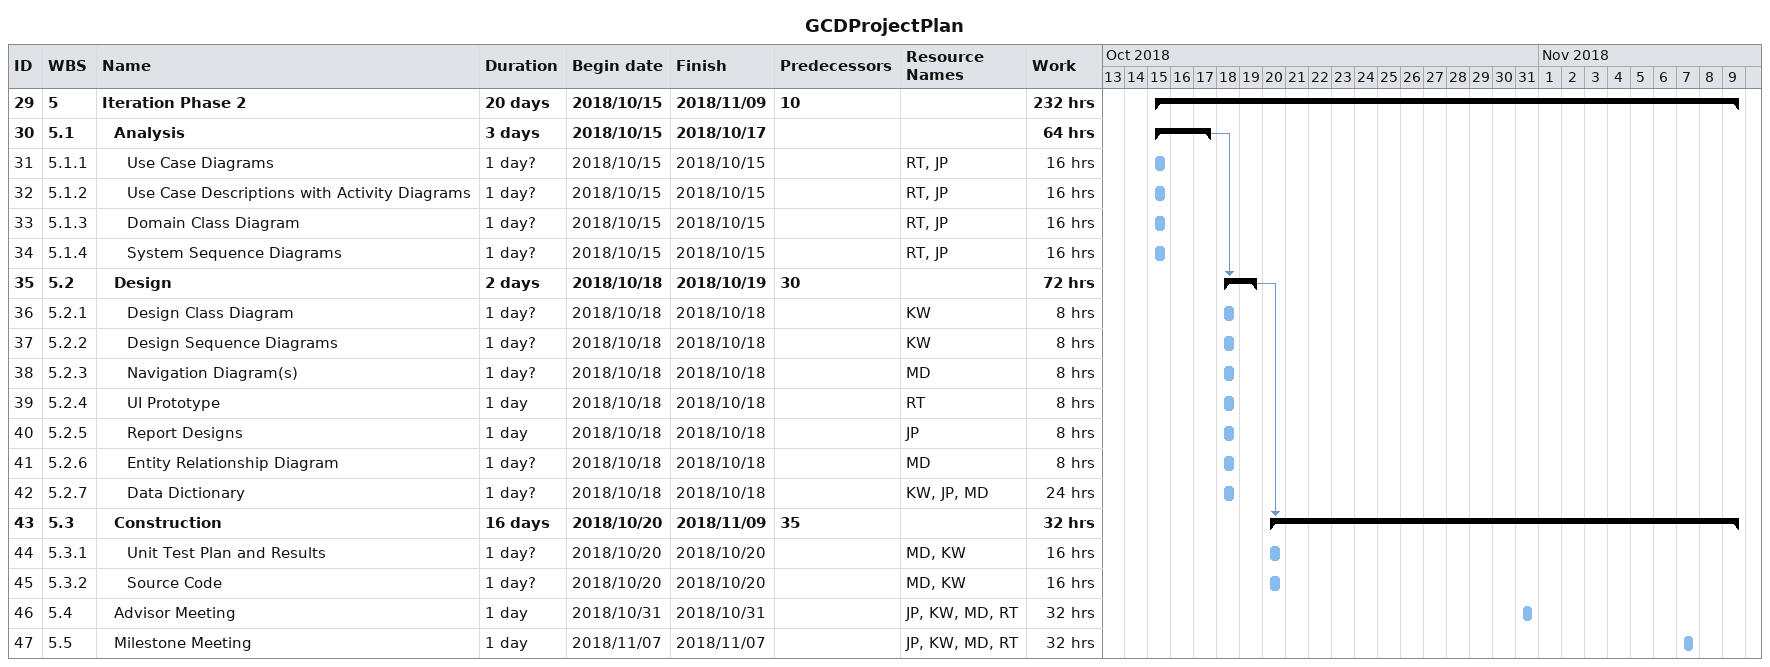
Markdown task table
GCDProjectPlan

| ID | WBS | Task | Duration | Start | Finish | Predecessors | Resources | Work (h) |
|---|---|---|---|---|---|---|---|---|
| 29 | 5 | **Iteration Phase 2** | 20d | 2018-10-15 | 2018-11-09 | 10 |  | 232 |
| 30 | 5.1 | **Analysis** | 3d | 2018-10-15 | 2018-10-17 |  |  | 64 |
| 31 | 5.1.1 | Use Case Diagrams | 1d? | 2018-10-15 | 2018-10-15 |  | RT, JP | 16 |
| 32 | 5.1.2 | Use Case Descriptions with Activity Diagrams | 1d? | 2018-10-15 | 2018-10-15 |  | RT, JP | 16 |
| 33 | 5.1.3 | Domain Class Diagram | 1d? | 2018-10-15 | 2018-10-15 |  | RT, JP | 16 |
| 34 | 5.1.4 | System Sequence Diagrams | 1d? | 2018-10-15 | 2018-10-15 |  | RT, JP | 16 |
| 35 | 5.2 | **Design** | 2d | 2018-10-18 | 2018-10-19 | 30 |  | 72 |
| 36 | 5.2.1 | Design Class Diagram | 1d? | 2018-10-18 | 2018-10-18 |  | KW | 8 |
| 37 | 5.2.2 | Design Sequence Diagrams | 1d? | 2018-10-18 | 2018-10-18 |  | KW | 8 |
| 38 | 5.2.3 | Navigation Diagram(s) | 1d? | 2018-10-18 | 2018-10-18 |  | MD | 8 |
| 39 | 5.2.4 | UI Prototype | 1d | 2018-10-18 | 2018-10-18 |  | RT | 8 |
| 40 | 5.2.5 | Report Designs | 1d | 2018-10-18 | 2018-10-18 |  | JP | 8 |
| 41 | 5.2.6 | Entity Relationship Diagram | 1d? | 2018-10-18 | 2018-10-18 |  | MD | 8 |
| 42 | 5.2.7 | Data Dictionary | 1d? | 2018-10-18 | 2018-10-18 |  | KW, JP, MD | 24 |
| 43 | 5.3 | **Construction** | 16d | 2018-10-20 | 2018-11-09 | 35 |  | 32 |
| 44 | 5.3.1 | Unit Test Plan and Results | 1d? | 2018-10-20 | 2018-10-20 |  | MD, KW | 16 |
| 45 | 5.3.2 | Source Code | 1d? | 2018-10-20 | 2018-10-20 |  | MD, KW | 16 |
| 46 | 5.4 | Advisor Meeting | 1d | 2018-10-31 | 2018-10-31 |  | JP, KW, MD, RT | 32 |
| 47 | 5.5 | Milestone Meeting | 1d | 2018-11-07 | 2018-11-07 |  | JP, KW, MD, RT | 32 |
